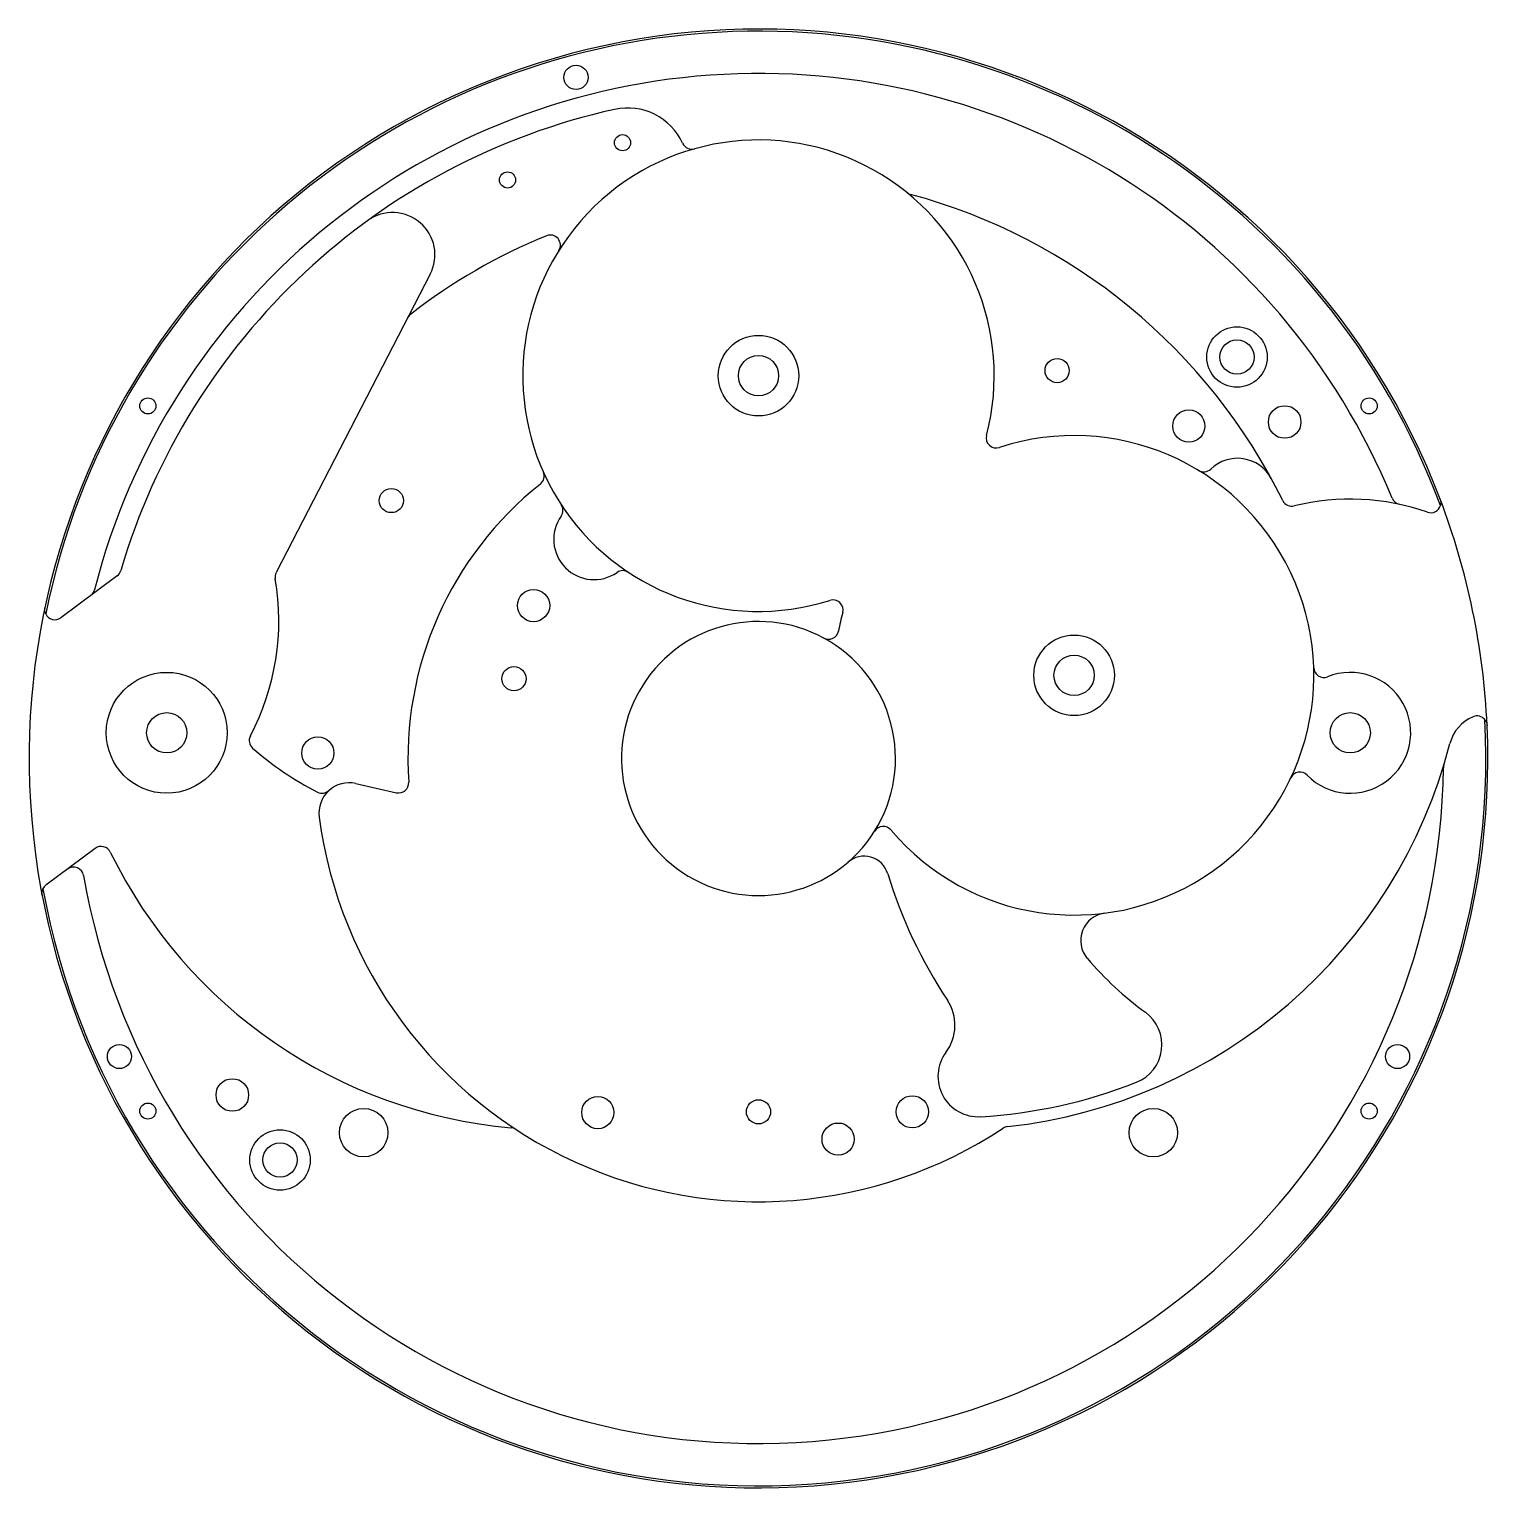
# Model space of a CAD drawing. Header units: millimetres. Extents: x -18.1 to 18.1, y -18.1 to 18.1.
import ezdxf

# ---------------------------------------------------------------- set-up
doc = ezdxf.new("R2010")
doc.units = ezdxf.units.MM

msp = doc.modelspace()

# ---------------------------------------------------------------- linework, layer by layer
at = {"color": 7, "linetype": 'Continuous', "lineweight": 25}
for p, q in [((-8.146, 12.019), (-11.968, 4.612)), ((-15.917, 4.536), (-17.314, 3.494)), ((-9.996, -0.621), (-8.984, -0.848)), ((-16.46, -2.232), (-17.683, -3.144))]:
    msp.add_line(p, q, dxfattribs=at)
for centre, radius in [((-4.529, 16.904), 0.3), ((-3.374, 15.282), 0.2), ((-6.228, 14.358), 0.2), ((0, 9.5), 1), ((11.874, 9.963), 0.75), ((11.874, 9.963), 0.425), ((0, 9.5), 0.5), ((7.411, 9.627), 0.3), ((-15.155, 8.75), 0.2), ((13.058, 8.351), 0.405), ((15.155, 8.75), 0.2), ((10.679, 8.251), 0.4), ((-9.112, 6.401), 0.3), ((-5.582, 3.795), 0.4), ((7.833, 2.064), 1), ((7.833, 2.064), 0.5), ((-6.069, 1.98), 0.3), ((-14.686, 0.638), 1.5), ((-14.686, 0.638), 0.5), ((14.686, 0.638), 0.5), ((-10.936, 0.136), 0.4), ((-15.86, -7.396), 0.3), ((15.86, -7.396), 0.3), ((-13.058, -8.351), 0.405), ((-15.155, -8.75), 0.2), ((-9.799, -9.286), 0.6), ((-3.988, -8.787), 0.4), ((0, -8.769), 0.3), ((3.817, -8.769), 0.4), ((9.799, -9.286), 0.6), ((15.155, -8.75), 0.2), ((1.976, -9.446), 0.4), ((-11.874, -9.963), 0.75), ((-11.874, -9.963), 0.425)]:
    msp.add_circle(centre, radius, dxfattribs=at)
for centre, radius, start, end in [((0, 0), 18.1, 20.8367, 2.5917), ((0, 0), 18.05, 20.3579, 168.5352), ((0, 0), 17, 22.3278, 165.7366), ((0, 0), 16.5, 102.5004, 163.5748), ((-3.247, 14.644), 1.5, 24.5407, 102.5004), ((0, 9.5), 5.85, 345.3356, 287.6415), ((-1.655, 15.371), 0.25, 204.5407, 285.7401), ((3.837, 14.242), 0.25, 231.0246, 254.9226), ((0, 0), 14.5, 26.1981, 74.9226), ((-9.08, 12.501), 1.05, 332.7067, 125.9922), ((0, 0), 14, 112.0726, 128.0951), ((-5.167, 12.742), 0.25, 327.8922, 112.0726), ((-8.483, 10.821), 0.25, 128.0951, 152.7067), ((7.833, 2.064), 5.95, 220.1688, 108.1493), ((5.901, 7.956), 0.25, 165.3356, 288.1493), ((11.886, 6.495), 0.955, 28.6541, 133.8748), ((-5.568, 7.008), 0.25, 308.4675, 24.1173), ((11.05, 7.364), 0.25, 238.7352, 313.8748), ((0, 0), 8.7, 128.4675, 183.8707), ((-5.104, 6.159), 0.25, 324.8324, 33.2125), ((13.235, 6.512), 0.25, 206.1981, 283.877), ((14.686, 0.638), 5.8, 70.7285, 103.877), ((15.957, 6.553), 0.25, 202.3278, 257.8739), ((16.683, 6.349), 0.25, 250.7285, 343.7267), ((0, 0), 18.1, 2.5917, 20.8367), ((-4.082, 5.439), 1, 144.8324, 304.8792), ((-16.066, 4.736), 0.25, 306.7223, 343.5748), ((-18.022, 3.418), 6.118, 332.179, 9.758), ((-11.746, 4.497), 0.25, 152.7067, 189.758), ((-3.367, 4.413), 0.25, 56.4992, 124.8792), ((-16.718, 4.25), 0.25, 306.7223, 345.7366), ((1.849, 3.687), 0.25, 344.8278, 107.6415), ((7.833, 2.064), 5.95, 164.8278, 169.3595), ((-17.464, 3.694), 0.25, 205.1664, 306.7223), ((0, 0), 3.4, 61.5439, 327.9844), ((1.739, 3.209), 0.25, 241.5439, 349.3595), ((0, 0), 3.4, 327.9844, 61.5439), ((14.029, 2.261), 0.25, 181.8152, 292.028), ((14.686, 0.638), 1.5, 224.4659, 112.028), ((0, 0), 18.05, 190.3216, 3.0705), ((18.115, 0.126), 0.987, 112.6084, 165.5456), ((17.832, 0.807), 0.25, 39.7017, 112.6084), ((-12.39, 0.446), 0.25, 152.179, 228.6886), ((4.793, 3.56), 12.77, 276.2346, 345.5456), ((-7.389, 6.137), 7.826, 228.6886, 242.9706), ((0, 0), 17, 189.8277, 359.2258), ((13.437, -0.587), 0.25, 44.4659, 154.6786), ((17.248, -0.233), 0.25, 163.0606, 179.2258), ((-10.16, -1.353), 0.75, 77.3514, 187.5843), ((-8.93, -0.604), 0.25, 257.3514, 3.8707), ((-10.832, -0.612), 0.25, 242.9706, 312.1773), ((0, 0), 11, 187.5843, 303.4881), ((3.095, -1.935), 0.25, 40.1688, 147.9844), ((-16.311, -2.432), 0.25, 26.0345, 126.7223), ((-5.053, 3.067), 12.279, 206.0345, 264.9266), ((2.621, -3.038), 0.613, 16.9487, 130.7811), ((-16.997, -2.944), 0.25, 9.8277, 126.7223), ((14.686, 0.638), 12, 196.9487, 213.5638), ((-17.534, -3.345), 0.25, 126.7223, 153.6904), ((8.681, -4.517), 0.686, 97.3455, 220.6473), ((14.686, 0.638), 8.6, 220.6473, 233.7704), ((3.746, -6.62), 1.129, 323.3557, 33.5638), ((9.012, -7.106), 1, 291.5798, 53.7704), ((5.454, -7.89), 1, 143.3557, 273.3019), ((4.793, 3.56), 12.47, 273.3019, 291.5798), ((-6.161, -9.413), 0.25, 56.7963, 84.9266), ((6.207, -9.383), 0.25, 96.2346, 123.4881)]:
    msp.add_arc(centre, radius, start, end, dxfattribs=at)
for points in [[(16.916, 6.438), (16.937, 6.384), (16.936, 6.327), (16.923, 6.279)], [(-17.69, 3.588), (-17.711, 3.632), (-17.72, 3.689), (-17.708, 3.746)], [(18.024, 0.967), (18.056, 0.929), (18.079, 0.876), (18.081, 0.818)], [(-17.779, -3.392), (-17.79, -3.335), (-17.78, -3.278), (-17.758, -3.234)]]:
    msp.add_open_spline(points, degree=3, dxfattribs=at)

doc.saveas('drawing.dxf')
